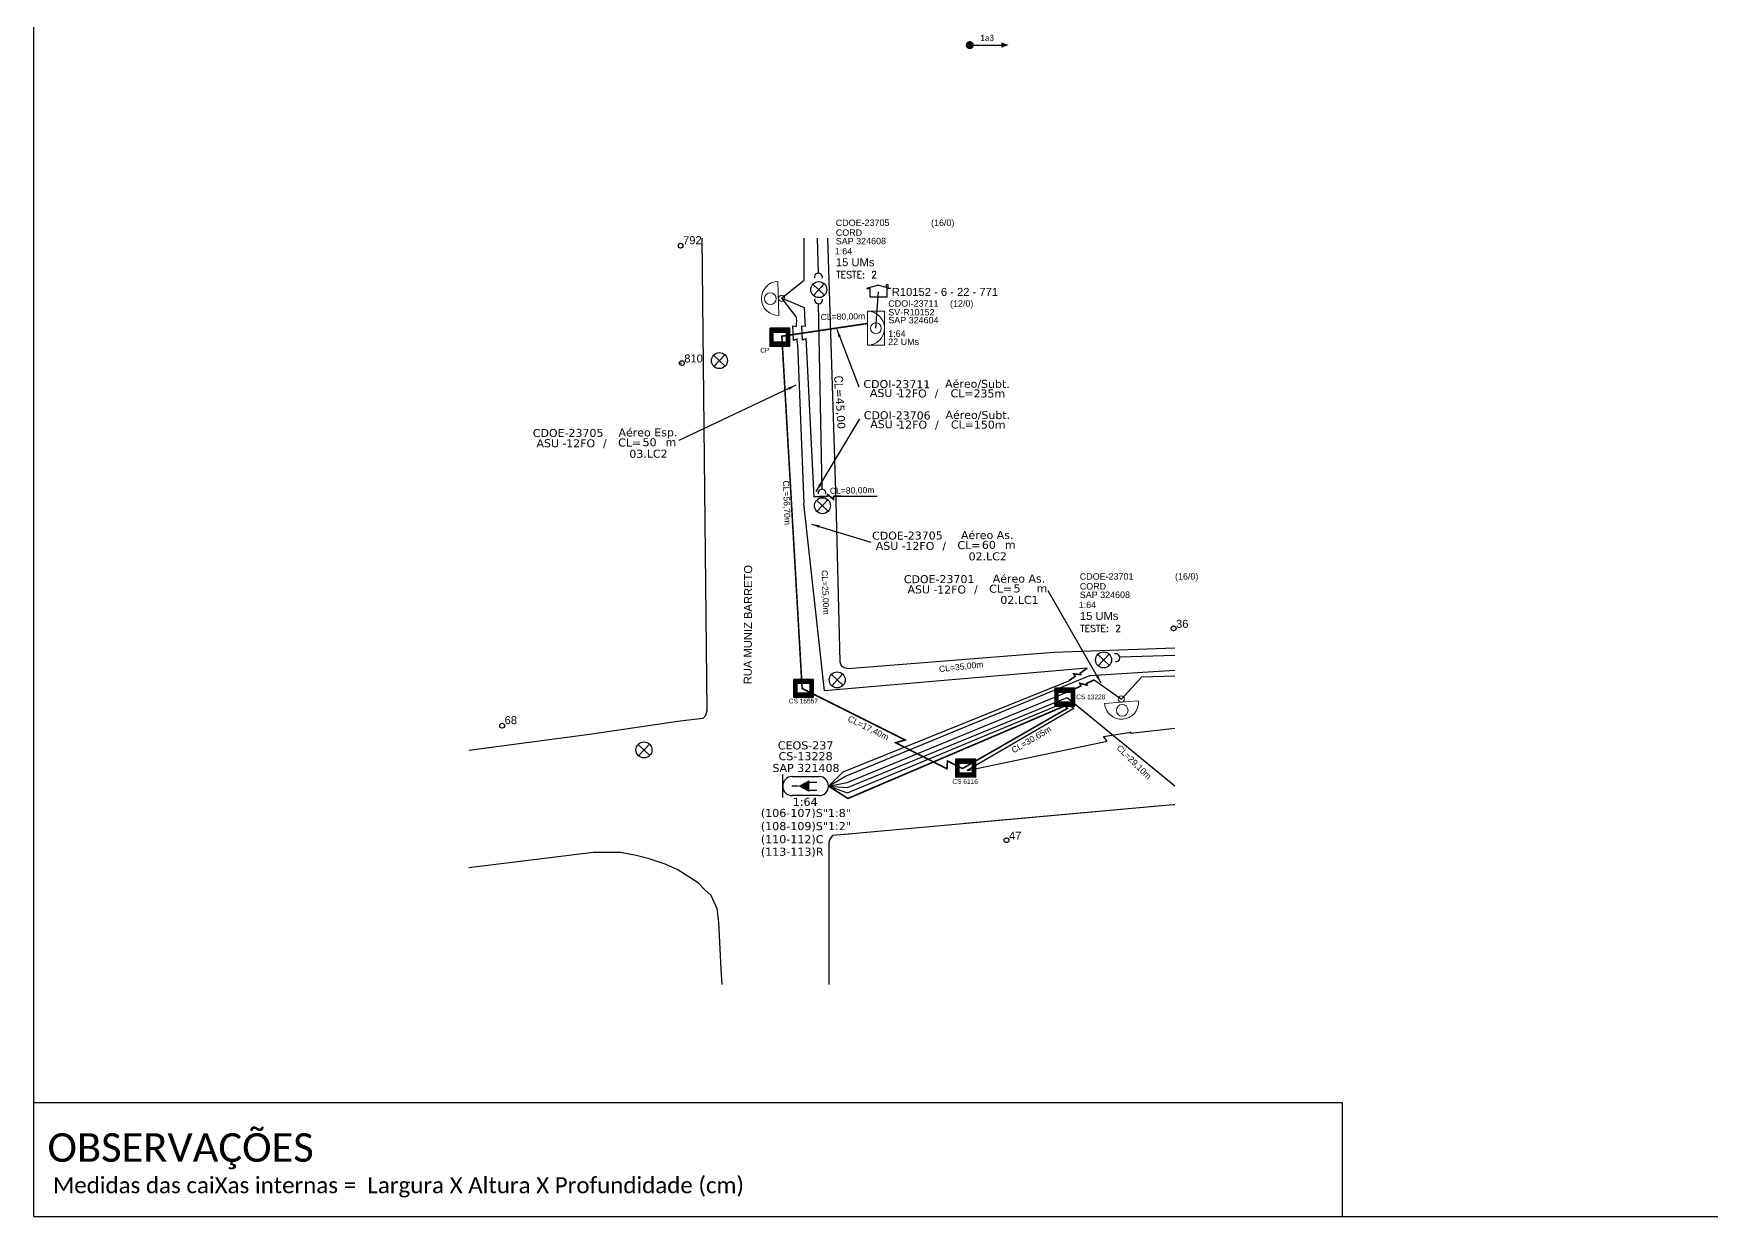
# Model space of a CAD drawing. Extents: x -89 to 749, y 705 to 1299.
# Drawn here: x -89.3 to 330, y 705 to 1000.5 of the extents above; entities that cross this region are included whole.
import ezdxf
from ezdxf.enums import TextEntityAlignment as Align

# ---------------------------------------------------------------- set-up
doc = ezdxf.new("R2010")
doc.units = 0
for name, color, linetype in [('0 @ 1', 7, 'Continuous'), ('10.1-Caixas Subterrâneas', 5, 'Continuous'), ('10.4-Postes', 1, 'Continuous'), ('20.4-CEOS', 1, 'Continuous'), ('CAP a instalar', 1, 'Continuous'), ('label_cabos', 7, 'Continuous'), ('Legenda', 1, 'Continuous'), ('Numeração Texto', 34, 'Continuous'), ('QUADRA', 7, 'Continuous'), ('SETA', 7, 'Continuous'), ('Subida Lateral', 5, 'Continuous'), ('surveys', 7, 'Continuous'), ('surveys legendas', 7, 'Continuous')]:
    doc.layers.add(name, color=color, linetype=linetype)
for name, color, linetype, lineweight in [("20.0-LEGENDA DOS CDO'S", 1, 'Continuous', 0), ('20.1-CDO_INTERIOR', 1, 'Continuous', 0), ('20.2-CDO_POSTE', 1, 'Continuous', 5), ('20.6-CORDOALHA_SUPORTE', 7, 'Continuous', 25), ('Numeração', 251, 'Continuous', 0), ('Segmento Logradouro Texto', 7, 'Continuous', 0)]:
    doc.layers.add(name, color=color, linetype=linetype, lineweight=lineweight)
doc.layers.add('EXTRA', color=50, linetype='Continuous', plot=False)
doc.styles.add('ARIAL', font='arial.ttf')
doc.styles.add('DIGICADE', font='arial.ttf')
doc.styles.add('FTTH', font='arial.ttf')
doc.styles.add('ROMANS', font='romans')
doc.styles.add('siredit', font='verdana.ttf')
doc.styles.get("Standard").update_dxf_attribs({"font": 'arial.ttf'})
doc.styles.add('WMF-Calibri0', font='calibri.ttf')
doc.linetypes.add('FENCELINE1', pattern='A,0.25,-0.1,[133,ltypeshp.shx,S=0.1,R=0,X=-0.1,Y=0],-0.1,1', length=1.45)
doc.dimstyles.new('CC', dxfattribs={"dimtxt": 1, "dimasz": 2, "dimexe": 0.18, "dimexo": 0.0625, "dimgap": 0.09, "dimtad": 0, "dimdec": 0, "dimrnd": 1, "dimzin": 0, "dimdsep": 46, "dimtxsty": 'siredit', "dimblk": 'NONE', "dimcen": 0, "dimse1": 1, "dimse2": 1, "dimsd1": 1, "dimsd2": 1, "dimclrt": 7, "dimadec": 0, "dimazin": 0, "dimtfac": 1, "dimtdec": 0, "dimtofl": 0, "dimtmove": 0, "dimatfit": 3, "dimfxl": 0, "dimtolj": 1, "dimtzin": 0, "dimarcsym": 0})

# ---------------------------------------------------------------- blocks, each defined once
blk = doc.blocks.new('*X65')
at = {"color": 0, "linetype": 'Continuous'}
for p, q in [((-1.25, 0.34099), (-0.49099, 1.1)), ((-1.25, 0.517767), (-0.667767, 1.1)), ((-1.25, 0.694544), (-0.844544, 1.1)), ((-1.25, 0.87132), (-1.02132, 1.1)), ((-1.25, 1.048097), (-1.198097, 1.1)), ((-1.25, 0.164214), (-0.8035, 0.610714)), ((-1.25, -0.012563), (-0.8035, 0.433937)), ((-1.25, -0.18934), (-0.8035, 0.25716)), ((-1.25, -0.366117), (-0.8035, 0.080383)), ((-0.789214, 0.625), (-0.314214, 1.1)), ((-0.612437, 0.625), (-0.137437, 1.1)), ((-0.43566, 0.625), (0.03934, 1.1)), ((-0.258883, 0.625), (0.216117, 1.1)), ((-0.082107, 0.625), (0.392893, 1.1)), ((0.09467, 0.625), (0.56967, 1.1)), ((0.271447, 0.625), (0.746447, 1.1)), ((0.448223, 0.625), (0.923223, 1.1)), ((0.625, 0.625), (1.1, 1.1)), ((0.801777, 0.625), (1.25, 1.073223)), ((0.8035, 0.449947), (1.25, 0.896447)), ((0.8035, 0.27317), (1.25, 0.71967)), ((0.8035, 0.096393), (1.25, 0.542893)), ((0.8035, -0.080383), (1.25, 0.366117)), ((0.8035, -0.25716), (1.25, 0.18934)), ((0.8035, -0.433937), (1.25, 0.012563)), ((-1.25, -0.542893), (-0.8035, -0.096393)), ((-1.25, -0.71967), (-0.8035, -0.27317)), ((-1.25, -0.896447), (-0.8035, -0.449947)), ((-1.25, -1.073223), (-0.801777, -0.625)), ((-1.1, -1.1), (-0.625, -0.625)), ((-0.923223, -1.1), (-0.448223, -0.625)), ((-0.746447, -1.1), (-0.271447, -0.625)), ((-0.56967, -1.1), (-0.09467, -0.625)), ((-0.392893, -1.1), (0.082107, -0.625)), ((-0.216117, -1.1), (0.258883, -0.625)), ((-0.03934, -1.1), (0.43566, -0.625)), ((0.137437, -1.1), (0.612437, -0.625)), ((0.314214, -1.1), (0.789214, -0.625)), ((0.49099, -1.1), (1.25, -0.34099)), ((0.667767, -1.1), (1.25, -0.517767)), ((0.8035, -0.610714), (1.25, -0.164214)), ((0.844544, -1.1), (1.25, -0.694544)), ((1.02132, -1.1), (1.25, -0.87132)), ((1.198097, -1.1), (1.25, -1.048097))]:
    blk.add_line(p, q, dxfattribs=at)
blk = doc.blocks.new('MANHOLE_MQ')
at = {"color": 0, "linetype": 'Continuous'}
for p, q in [((0.0000062, 0.0000057), (-0.0000063, 0.0000057)), ((-0.0000063, 0.0000057), (-0.0000063, -0.0000053)), ((-0.000004, 0.0000033), (0.000004, 0.0000033)), ((-0.000004, -0.0000029), (-0.000004, 0.0000033)), ((0.000004, 0.0000033), (0.000004, -0.0000029)), ((0.0000062, -0.0000053), (0.0000062, 0.0000057)), ((-0.0000063, -0.0000053), (0.0000062, -0.0000053)), ((0.000004, -0.0000029), (-0.000004, -0.0000029)), ((0.000004, -0.0000029), (0.000004, -0.0000029))]:
    blk.add_line(p, q, dxfattribs=at)
at = {"color": 0, "linetype": 'Continuous', "xscale": 5e-06, "yscale": 5e-06, "zscale": 1e-05}
blk.add_blockref('*X65', (0, 0.0000002), dxfattribs=at)
blk = doc.blocks.new('*U83')
at = {"color": 0}
blk.add_line((2.14, -0.58), (-2.1, -0.68), dxfattribs=at)
for centre, radius in [((0, 0.38), 0.733), ((0.03, -1.03), 0.393)]:
    blk.add_circle(centre, radius, dxfattribs=at)
blk.add_arc((0.02, -0.63), 2.12, 1.3782, 181.3782, dxfattribs=at)
blk = doc.blocks.new('Inst CDOE-16 CAIXA DIST OPT CDOE 48F_16D C_SPL_2_1_8')
at = {"layer": "20.0-LEGENDA DOS CDO'S", "color": 0}
for tag, p, style, flags in [('ID_ATIVIDADE', (0.12, 6.47), 'ARIAL', 3), ('FATOR', (7.92, 6.47), 'ARIAL', 1), ('QTDE', (0.1, -1.17), 'DIGICADE', 3)]:
    blk.add_attdef(tag, p, '', height=0.8, rotation=0.118, dxfattribs=dict(at, style=style, flags=flags))
at = {"layer": "20.0-LEGENDA DOS CDO'S", "color": 0, "style": 'ARIAL'}
for tag, p, height in [('CORDOALHA', (0.12, 4.02), 0.8), ('FID', (0.12, 5.25), 0.8), ('1:XX', (-0.01, 1.7), 0.8), ('SAP', (0.12, 2.96), 0.8), ('UMS', (0.14, 0.22), 1)]:
    blk.add_attdef(tag, p, '', height=height, rotation=0.118, dxfattribs=at)
blk.add_attdef('FIBRAS_UTILIZADAS', text='', height=0.8, rotation=0.118, dxfattribs=at).set_placement((13.48, 5.26), align=Align.CENTER)
blk = doc.blocks.new('Teste  FTTH')
at = {"color": 0, "lineweight": 0, "style": 'ROMANS'}
for tag, p in [('TESTE', (-2.3, -0.29)), ('QTDE', (0.21, -0.29))]:
    blk.add_attdef(tag, p, '', height=0.48, dxfattribs=at)
for tag, p, flags in [('FID', (-2.23, -1.25), 1), ('FATOR', (-2.23, -2.03), 3), ('ID_ATIVIDADE', (-2.23, -2.72), 3)]:
    blk.add_attdef(tag, p, '', height=0.48, dxfattribs=dict(at, flags=flags))
blk = doc.blocks.new('*U85')
at = {"layer": '20.4-CEOS', "color": 7, "style": 'siredit'}
for tag, p in [('FIBRAS_SPLITTER', (0, 0)), ('FIBRAS_TOP_C', (0, -4.13)), ('RESERVA_FINAIS', (0, -5.46))]:
    blk.add_attdef(tag, p, '', height=1.01, dxfattribs=at)
for tag, p, flags in [('ID_ATIVIDADE', (0, -6.77), 3), ('QTDE', (0, -9.4), 1), ('FATOR', (0, -8.09), 1), ('FID', (0, -10.71), 1)]:
    blk.add_attdef(tag, p, '', height=1.01, dxfattribs=dict(at, flags=flags))
blk = doc.blocks.new('*U87')
at = {"layer": '20.4-CEOS', "color": 7, "style": 'siredit'}
blk.add_attdef('FIBRAS_SPLITTER', (0, 0), '', height=1.01, dxfattribs=at)
for tag, p, flags in [('ID_ATIVIDADE', (0, -1.48), 3), ('FATOR', (0, -2.79), 1), ('QTDE', (0, -4.11), 1), ('FID', (0, -5.42), 1)]:
    blk.add_attdef(tag, p, '', height=1.01, dxfattribs=dict(at, flags=flags))
blk = doc.blocks.new('Inst CB AS CFOA-SM-ASU-120-S-12')
at = {"layer": 'label_cabos', "color": 0, "style": 'siredit'}
for tag, flags, p in [('ID_ATIVIDADE', 3, (1.31, 2.67)), ('FATOR', 1, (11.56, 2.55))]:
    blk.add_attdef(tag, text='', height=1, rotation=359.69, dxfattribs=dict(at, flags=flags)).set_placement(p, align=Align.MIDDLE_CENTER)
for tag, p in [('TIPO_CABO', (1.26, 0)), ('DESTINO_CABO', (3.13, 1.26)), ('CABO', (4.69, -0.05)), ('/', (7.71, -0.05)), ('LANCE', (10.81, 0)), ('TIPO_CABO', (13.11, 1.24)), ('UND', (15.96, 0)), ('FID', (13.15, -1.41))]:
    blk.add_attdef(tag, text='', height=1, rotation=359.69, dxfattribs=at).set_placement(p, align=Align.MIDDLE_CENTER)
blk.add_attdef('QTDE', (12.43, -0.47), '', height=1, rotation=359.69, dxfattribs=at)
blk = doc.blocks.new('_None')
blk = doc.blocks.new('LEGENDA DOS CABOS')
at = {"layer": 'EXTRA', "color": 0, "style": 'siredit'}
for tag, p in [('ID', (4.6, 0.97)), ('XX', (9.03, 0.97))]:
    blk.add_attdef(tag, text='', height=0.48, rotation=359.69, dxfattribs=at).set_placement(p, align=Align.MIDDLE_CENTER)
at = {"layer": 'Legenda', "color": 0, "style": 'siredit'}
for tag, p in [('TIPO_CABO', (1.31, 0)), ('CABO', (4.69, -0.05)), ('/', (6.81, -0.05)), ('METROS', (10.03, -0.05))]:
    blk.add_attdef(tag, text='', height=0.8, rotation=359.69, dxfattribs=at).set_placement(p, align=Align.MIDDLE_CENTER)
blk = doc.blocks.new('Inst CORD BENZINAL 4.55MM 3F (sem recursos)')
at = {"layer": '20.6-CORDOALHA_SUPORTE', "color": 0, "lineweight": 0, "style": 'ROMANS'}
blk.add_attdef('LANCE', text='', height=1, dxfattribs=at).set_placement((-0.54, -2.21), align=Align.RIGHT)
at = {"layer": '20.6-CORDOALHA_SUPORTE', "color": 0, "style": 'siredit'}
blk.add_attdef('QTDE', (-0.54, -2.21), '', height=1, rotation=359.69, dxfattribs=at)
at = {"layer": '20.6-CORDOALHA_SUPORTE', "color": 0, "lineweight": 0, "style": 'ROMANS'}
for tag, p, flags in [('FATOR', (-5.2, -4.44), 3), ('ID_ATIVIDADE', (-5.2, -6.67), 3), ('FID', (-5.2, -8.9), 1)]:
    blk.add_attdef(tag, p, '', height=1, dxfattribs=dict(at, flags=flags))
blk = doc.blocks.new('Inst CB ESP CFOA-SM-ASU-120-S-12')
at = {"layer": 'label_cabos', "color": 0, "style": 'siredit'}
for tag, flags, p in [('ID_ATIVIDADE', 3, (1.31, 2.67)), ('FATOR', 1, (11.56, 2.55))]:
    blk.add_attdef(tag, text='', height=1, rotation=359.69, dxfattribs=dict(at, flags=flags)).set_placement(p, align=Align.MIDDLE_CENTER)
for tag, p in [('TIPO_CABO', (1.26, 0)), ('DESTINO_CABO', (3.13, 1.26)), ('CABO', (4.69, -0.05)), ('/', (7.71, -0.05)), ('LANCE', (10.81, 0)), ('TIPO_CABO', (13.11, 1.24)), ('UND', (15.96, 0)), ('FID', (13.15, -1.41))]:
    blk.add_attdef(tag, text='', height=1, rotation=359.69, dxfattribs=at).set_placement(p, align=Align.MIDDLE_CENTER)
blk.add_attdef('QTDE', (12.43, -0.47), '', height=1, rotation=359.69, dxfattribs=at)
blk = doc.blocks.new('SURVEY_SURVEY')
for p, q in [((0, 0.0000152), (-0.0000151, 0.0000108)), ((-0.0000151, 0.0000108), (-0.0000104, 0.0000108)), ((-0.0000103, 0), (-0.0000103, 0.0000108)), ((0.0000103, 0), (-0.0000103, 0)), ((0, 0.0000152), (0.0000151, 0.0000108)), ((0.0000101, 0.0000159), (0.0000117, 0.0000159)), ((0.0000101, 0.0000123), (0.0000101, 0.0000159)), ((0.0000151, 0.0000108), (0.0000103, 0.0000108)), ((0.0000103, 0.0000108), (0.0000103, 0)), ((0.0000117, 0.0000159), (0.0000117, 0.0000119))]:
    blk.add_line(p, q)

msp = doc.modelspace()

# ---------------------------------------------------------------- linework, layer by layer
msp.add_lwpolyline([(-89.32, 705.02), (749.25, 705.02), (749.25, 1299.02), (-89.32, 1299.02), (-89.32, 705.02)])
at = {"const_width": 1}
msp.add_lwpolyline([(144.13, 997.65, 1), (145.13, 997.65, 1)], format="xyb", close=True, dxfattribs=at)
at = {"color": 4, "ltscale": 0.5}
msp.add_lwpolyline([(121.17, 926.92), (121.81, 935.99)], dxfattribs=at)
at = {"color": 5, "lineweight": 0}
msp.add_lwpolyline([(72.68, 918.21), (72.08, 918.21)], dxfattribs=at)
at = {"color": 7}
msp.add_lwpolyline([(-89.24, 733.5), (237.71, 733.5), (237.71, 705.02)], dxfattribs=at)
at = {"layer": '10.4-Postes', "color": 1}
for p, q in [((105.45, 937.93), (108.37, 935.19)), ((108.28, 938.02), (105.54, 935.1)), ((80.6, 920.19), (83.52, 917.45)), ((83.42, 920.28), (80.69, 917.36)), ((106.36, 883.96), (109.28, 881.23)), ((109.18, 884.06), (106.45, 881.13)), ((176.61, 845.42), (179.53, 842.69)), ((179.43, 845.52), (176.7, 842.59)), ((110.04, 840.42), (112.96, 837.69)), ((112.86, 840.52), (110.13, 837.6)), ((61.76, 822.94), (64.68, 820.2)), ((64.59, 823.03), (61.85, 820.11))]:
    msp.add_line(p, q, dxfattribs=at)
for centre in [(106.91, 936.56), (82.06, 918.82), (107.82, 882.59), (178.07, 844.06), (111.5, 839.06), (63.22, 821.57)]:
    msp.add_circle(centre, 2, dxfattribs=at)
at = {"layer": '20.1-CDO_INTERIOR', "color": 1, "lineweight": 18}
msp.add_lwpolyline([(123.3, 922.67), (123.3, 931.17), (119.05, 931.17), (119.05, 922.67)], close=True, dxfattribs=at)
msp.add_circle((121.17, 926.92), 1.36, dxfattribs=at)
msp.add_arc((119.05, 926.92), 4.25, 269.9724, 89.9724, dxfattribs=at)
at = {"layer": '20.4-CEOS', "color": 5}
for p, q in [((100.26, 814.91), (106.95, 814.91)), ((106.95, 810.15), (100.26, 810.15))]:
    msp.add_line(p, q, dxfattribs=at)
for points in [[(97.88, 809.66), (97.88, 815.4)], [(104.4, 813.48), (106.43, 813.48)], [(101.76, 812.53), (100.15, 812.53)], [(104.4, 811.49), (106.43, 811.49)]]:
    msp.add_lwpolyline(points, dxfattribs=at)
msp.add_lwpolyline([(101.76, 812.53, 0, 2.94, 0), (104.52, 812.53, 2.94, 2.94, 0)], format="xyseb", dxfattribs=at)
for centre, start, end in [((100.26, 812.53), 90, 270), ((106.95, 812.53), 270, 90)]:
    msp.add_arc(centre, 2.38, start, end, dxfattribs=at)
at = {"layer": '20.6-CORDOALHA_SUPORTE'}
for points in [[(106.8, 940.67), (106.58, 949.42)], [(107.71, 886.7), (106.83, 933.02)], [(195.87, 845.16), (182.12, 844.74)]]:
    msp.add_lwpolyline(points, dxfattribs=at)
for points in [[(107.77, 939.46, 1.231752), (105.82, 939.48)], [(105.89, 934.24, 1.231752), (107.83, 934.19)], [(108.67, 885.5, 1.231752), (106.73, 885.51)], [(181.06, 843.62, 1.231752), (180.8, 845.55)]]:
    msp.add_lwpolyline(points, format="xyb", dxfattribs=at)
at = {"layer": 'CAP a instalar', "color": 7, "linetype": 'FENCELINE1', "ltscale": 5}
for points in [[(97.6, 934.4), (103.23, 938.94), (103.23, 949.42)], [(97.6, 934.4), (101.28, 929.71), (101.32, 928.41)], [(101.57, 922.91), (101.51, 924.3), (100.61, 923.89), (100.45, 927.51), (101.37, 927.36), (101.32, 928.41)], [(101.57, 922.91), (103.19, 883.14)], [(173.99, 841.98), (108.36, 836.34), (108.36, 836.34), (103.19, 883.14)], [(175.73, 839.07), (182.51, 834.27), (187.65, 839.83), (195.87, 840.11)]]:
    msp.add_lwpolyline(points, dxfattribs=at)
at = {"layer": 'CAP a instalar', "color": 8, "linetype": 'FENCELINE1', "ltscale": 5}
for points in [[(103.37, 932.04), (97.6, 934.4)], [(103.53, 928.45), (103.37, 932.04), (103.37, 932.04)], [(105.77, 884.69), (103.85, 922.95)]]:
    msp.add_lwpolyline(points, dxfattribs=at)
at = {"layer": 'CAP a instalar', "color": 1, "ltscale": 5, "const_width": 0.4}
msp.add_lwpolyline([(109.33, 812.53), (114.18, 809.44), (168.36, 832.56), (169.01, 831.96), (142.8, 816.91), (139.05, 818.8), (138.94, 816.86), (126.13, 823.35), (128.47, 824.07), (102.74, 836.92), (97.67, 924.93), (119.03, 928.1)], dxfattribs=at)
at = {"layer": 'CAP a instalar', "color": 8, "ltscale": 5}
for points in [[(103.85, 922.95), (103.77, 924.34), (102.87, 923.93), (102.67, 927.54), (103.59, 927.4), (103.53, 928.45)], [(105.76, 884.88), (106.95, 884.88)], [(112.51, 884.96), (121.47, 884.96)], [(113.57, 815.02), (174.61, 840.17), (195.87, 841.53)], [(114.09, 812.18), (169.01, 834.66), (195.87, 812.64)], [(114.1, 810.82), (168.72, 833.56), (170.64, 831.96), (143.94, 816.47), (178.95, 823.73), (178.06, 824.92), (184.87, 826.03), (184.8, 825.79), (195.87, 826.97)], [(109.33, 812.53), (113.57, 815.02)], [(109.33, 812.53), (114.09, 812.18)], [(109.33, 812.53), (114.1, 810.82)]]:
    msp.add_lwpolyline(points, dxfattribs=at)
at = {"layer": 'CAP a instalar', "color": 7, "ltscale": 5}
for points in [[(113.01, 816.12), (169.38, 838.86)], [(113.99, 813.47), (170.68, 836.73)], [(109.33, 812.53), (113.01, 816.12)], [(109.33, 812.53), (113.99, 813.47)]]:
    msp.add_lwpolyline(points, dxfattribs=at)
at = {"layer": 'Numeração'}
for centre in [(72.37, 947.54), (72.68, 918.21), (195.57, 851.93), (27.78, 827.62), (153.82, 799.01)]:
    msp.add_circle(centre, 0.6, dxfattribs=at)
at = {"layer": 'Numeração Texto'}
for centre in [(72.37, 947.54), (72.68, 918.21), (195.57, 851.93), (27.78, 827.62), (153.82, 799.01)]:
    msp.add_circle(centre, 0.6, dxfattribs=at)
at = {"layer": 'QUADRA'}
for points in [[(19.48, 821.49), (49.6, 825.47), (72.26, 828.81), (78.01, 829.52), (78.7, 830.24), (78.97, 831.43), (77.72, 949.42)], [(19.48, 821.49), (49.6, 825.47), (72.26, 828.81), (78.01, 829.52), (78.7, 830.24), (78.97, 831.43), (77.72, 949.42)], [(109.08, 949.42), (111.17, 883.64), (112.17, 843.59), (112.51, 842.64), (113.28, 842.16), (114.28, 841.92), (165.66, 845.97), (195.87, 847.05)], [(109.08, 949.42), (111.17, 883.64), (112.17, 843.59), (112.51, 842.64), (113.28, 842.16), (114.28, 841.92), (165.66, 845.97), (195.87, 847.05)], [(195.87, 807.89), (195.38, 807.83), (116.14, 800.71)], [(195.87, 807.89), (195.38, 807.83), (143.48, 803.17)], [(116.14, 800.71), (110.36, 800.2), (109.68, 799.24), (109.4, 798.53), (109.4, 762.99)], [(114.4, 800.56), (110.36, 800.2), (109.68, 799.24), (109.4, 798.53), (109.4, 762.99)], [(82.77, 762.99), (82.54, 766.82), (81.92, 778.5), (81.5, 781.84), (80.04, 785.18), (78.45, 786.61), (76.84, 788.28), (74.68, 789.71), (71.65, 791.61), (68.54, 793.04), (64.29, 794.48), (61.25, 795.19), (57.36, 795.91), (53.52, 795.91), (50.54, 795.91), (19.48, 792.1)], [(82.77, 762.99), (82.54, 766.82), (81.92, 778.5), (81.5, 781.84), (80.04, 785.18), (78.45, 786.61), (76.84, 788.28), (74.68, 789.71), (71.65, 791.61), (68.54, 793.04), (64.29, 794.48), (61.25, 795.19), (57.36, 795.91), (53.52, 795.91), (50.54, 795.91), (19.48, 792.1)]]:
    msp.add_lwpolyline(points, dxfattribs=at)
at = {"layer": 'SETA'}
msp.add_lwpolyline([(144.63, 997.65), (153.23, 997.65)], dxfattribs=at)
msp.add_solid([(152.54, 998.33), (154.37, 997.67), (152.54, 997)], dxfattribs=at)
at = {"layer": 'Subida Lateral', "color": 5, "const_width": 0.4}
for points in [[(112.51, 884.96), (110.61, 884.93), (110.56, 884.19), (109.16, 885.34), (109.07, 884.92), (106.95, 884.88)], [(169.38, 838.86), (170.96, 839.94), (170.59, 840.57), (172.39, 840.39), (172.24, 840.79), (173.99, 841.98)], [(170.68, 836.73), (172.41, 837.54), (172.15, 838.22), (173.9, 837.75), (173.81, 838.17), (175.73, 839.07)]]:
    msp.add_lwpolyline(points, dxfattribs=at)

# ---------------------------------------------------------------- block references
at = {"layer": '10.1-Caixas Subterrâneas', "color": 30, "xscale": 402518.9447176881, "yscale": 402518.9447176881, "zscale": 402518.9447176881}
for p, rotation in [((97.14, 924.77), 180.0000000000616), ((103.08, 837.05), 180.0000000000617), ((168.35, 834.83), 180.0000000000617), ((143.58, 817.13), 180.0000000000617)]:
    msp.add_blockref('MANHOLE_MQ', p, dxfattribs=dict(at, rotation=rotation))
at = {"layer": "20.0-LEGENDA DOS CDO'S", "color": 7, "lineweight": 0, "xscale": 2, "yscale": 2, "zscale": 2}
for p, values in [((110.91, 941.96), {'FID': 'CDOE-23705', 'CORDOALHA': 'CORD', 'SAP': 'SAP 324608', '1:XX': '1:64', 'UMS': '15 UMs', 'FIBRAS_UTILIZADAS': '(16/0)'}), ((171.88, 853.6), {'FID': 'CDOE-23701', 'CORDOALHA': 'CORD', 'SAP': 'SAP 324608', '1:XX': '1:64', 'UMS': '15 UMs', 'FIBRAS_UTILIZADAS': '(16/0)'})]:
    msp.add_blockref('Inst CDOE-16 CAIXA DIST OPT CDOE 48F_16D C_SPL_2_1_8', p, dxfattribs=at).add_auto_attribs(values)
at = {"layer": "20.0-LEGENDA DOS CDO'S", "color": 7, "lineweight": 0, "yscale": 3.500999999999989, "zscale": 3.500999999999989, "rotation": 0.0040785621053982}
for p, xscale in [((119.27, 940.47), 3.500999999999987), ((180.24, 852.11), 3.500999999999986)]:
    msp.add_blockref('Teste  FTTH', p, dxfattribs=dict(at, xscale=xscale)).add_auto_attribs({'TESTE': 'TESTE:', 'QTDE': '2'})
at = {"layer": '20.2-CDO_POSTE', "color": 7, "xscale": -1.999999999999999, "yscale": 2, "zscale": 2}
for p, rotation in [((95.55, 934.34), 93.19505254788677), ((182.65, 832.22), 185.6145617634841)]:
    msp.add_blockref('*U83', p, dxfattribs=dict(at, rotation=rotation))
at = {"layer": '20.4-CEOS', "color": 0, "lineweight": 0}
ref = msp.add_blockref('*U85', (92.42, 804.81), dxfattribs=dict(at, xscale=2, yscale=2, zscale=2))
ref.add_attrib('FIBRAS_SPLITTER', '(106-107)S"1:8"', (92.42, 804.81), dxfattribs={"color": 7, "height": 2.0194, "style": 'siredit'})
ref.add_attrib('FIBRAS_TOP_C', '(110-112)C', (92.42, 798.26), dxfattribs={"color": 7, "height": 2.019, "style": 'siredit'})
ref.add_attrib('RESERVA_FINAIS', '(113-113)R', (92.42, 795.13), dxfattribs={"color": 7, "height": 2.019, "style": 'siredit'})
at = {"layer": '20.4-CEOS', "color": 0, "lineweight": 0, "xscale": 2, "yscale": 2, "zscale": 2}
msp.add_blockref('*U87', (92.42, 801.53), dxfattribs=at).add_auto_attribs({'FIBRAS_SPLITTER': '(108-109)S"1:2"'})
at = {"layer": '20.6-CORDOALHA_SUPORTE', "color": 0, "lineweight": 0, "xscale": 1.999999999999999, "yscale": 2, "zscale": 2, "rotation": 273.5953638580804}
msp.add_blockref('Inst CORD BENZINAL 4.55MM 3F (sem recursos)', (115.63, 908.72), dxfattribs=at).add_auto_attribs({'QTDE': '45,00', 'LANCE': 'CL='})
at = {"layer": 'label_cabos', "color": 0, "lineweight": 0}
ref = msp.add_blockref('LEGENDA DOS CABOS', (117.93, 909.69), dxfattribs=dict(at, xscale=2, yscale=2, zscale=2))
ref.add_attrib('ID', 'CDOI-23711', dxfattribs={"color": 0, "height": 2, "rotation": 359.69, "style": 'siredit'}).set_placement((126.41, 912.95), align=Align.MIDDLE_CENTER)
ref.add_attrib('CABO', '12FO', dxfattribs={"color": 0, "height": 2, "rotation": 359.69, "style": 'siredit'}).set_placement((130.26, 910.64), align=Align.MIDDLE_CENTER)
ref.add_attrib('METROS', 'CL=235m', dxfattribs={"color": 0, "height": 2, "rotation": 359.69, "style": 'siredit'}).set_placement((146.65, 910.64), align=Align.MIDDLE_CENTER)
ref.add_attrib('XX', 'Aéreo/Subt.', dxfattribs={"color": 0, "height": 2, "rotation": 359.69, "style": 'siredit'}).set_placement((146.55, 913.04), align=Align.MIDDLE_CENTER)
ref.add_attrib('/', '/', dxfattribs={"color": 0, "height": 2, "rotation": 359.69, "style": 'siredit'}).set_placement((136.31, 910.64), align=Align.MIDDLE_CENTER)
ref.add_attrib('TIPO_CABO', 'ASU -', dxfattribs={"color": 0, "height": 2, "rotation": 359.69, "style": 'siredit'}).set_placement((123.41, 910.74), align=Align.MIDDLE_CENTER)
ref = msp.add_blockref('LEGENDA DOS CABOS', (118.02, 901.9), dxfattribs=dict(at, xscale=2, yscale=2, zscale=2))
ref.add_attrib('ID', 'CDOI-23706', dxfattribs={"color": 0, "height": 2, "rotation": 359.69, "style": 'siredit'}).set_placement((126.5, 905.16), align=Align.MIDDLE_CENTER)
ref.add_attrib('CABO', '12FO', dxfattribs={"color": 0, "height": 2, "rotation": 359.69, "style": 'siredit'}).set_placement((130.35, 902.85), align=Align.MIDDLE_CENTER)
ref.add_attrib('METROS', 'CL=150m', dxfattribs={"color": 0, "height": 2, "rotation": 359.69, "style": 'siredit'}).set_placement((146.74, 902.85), align=Align.MIDDLE_CENTER)
ref.add_attrib('XX', 'Aéreo/Subt.', dxfattribs={"color": 0, "height": 2, "rotation": 359.69, "style": 'siredit'}).set_placement((146.64, 905.25), align=Align.MIDDLE_CENTER)
ref.add_attrib('/', '/', dxfattribs={"color": 0, "height": 2, "rotation": 359.69, "style": 'siredit'}).set_placement((136.41, 902.85), align=Align.MIDDLE_CENTER)
ref.add_attrib('TIPO_CABO', 'ASU -', dxfattribs={"color": 0, "height": 2, "rotation": 359.69, "style": 'siredit'}).set_placement((123.5, 902.95), align=Align.MIDDLE_CENTER)
at = {"layer": 'label_cabos'}
ref = msp.add_blockref('Inst CB ESP CFOA-SM-ASU-120-S-12', (38.01, 898.18), dxfattribs=dict(at, xscale=1.999999999999999, yscale=2, zscale=2, rotation=0.4634636605450996))
ref.add_attrib('DESTINO_CABO', 'CDOE-23705', dxfattribs={"color": 0, "height": 2, "rotation": 0.1535, "style": 'siredit'}).set_placement((44.26, 900.76), align=Align.MIDDLE_CENTER)
ref.add_attrib('TIPO_CABO', 'Aéreo Esp.', dxfattribs={"color": 0, "height": 2, "rotation": 0.1535, "style": 'siredit'}).set_placement((64.21, 900.89), align=Align.MIDDLE_CENTER)
ref.add_attrib('CABO', '12FO', dxfattribs={"color": 0, "height": 2, "rotation": 0.1535, "style": 'siredit'}).set_placement((47.39, 898.16), align=Align.MIDDLE_CENTER)
ref.add_attrib('/', '/', dxfattribs={"color": 0, "height": 2, "rotation": 0.1535, "style": 'siredit'}).set_placement((53.44, 898.21), align=Align.MIDDLE_CENTER)
ref.add_attrib('TIPO_CABO', 'ASU - ', dxfattribs={"color": 0, "height": 2, "rotation": 0.1535, "style": 'siredit'}).set_placement((40.54, 898.2), align=Align.MIDDLE_CENTER)
ref.add_attrib('FID', '03.LC2', dxfattribs={"color": 0, "height": 2, "rotation": 0.1535, "style": 'siredit'}).set_placement((64.33, 895.57), align=Align.MIDDLE_CENTER)
ref.add_attrib('LANCE', 'CL=', dxfattribs={"color": 0, "height": 2, "rotation": 0.1535, "style": 'siredit'}).set_placement((59.63, 898.36), align=Align.MIDDLE_CENTER)
ref.add_attrib('QTDE', '50', (62.88, 897.44), dxfattribs={"color": 0, "height": 2, "rotation": 0.1535, "style": 'siredit'})
ref.add_attrib('UND', 'm', dxfattribs={"color": 0, "height": 2, "rotation": 0.1535, "style": 'siredit'}).set_placement((69.94, 898.45), align=Align.MIDDLE_CENTER)
ref = msp.add_blockref('Inst CB AS CFOA-SM-ASU-120-S-12', (122.8, 872.55), dxfattribs=dict(at, xscale=1.999999999999999, yscale=2, zscale=2, rotation=0.4634636605451003))
ref.add_attrib('DESTINO_CABO', 'CDOE-23705', dxfattribs={"color": 0, "height": 2, "rotation": 0.1535, "style": 'siredit'}).set_placement((129.04, 875.12), align=Align.MIDDLE_CENTER)
ref.add_attrib('TIPO_CABO', 'Aéreo As.', dxfattribs={"color": 0, "height": 2, "rotation": 0.1535, "style": 'siredit'}).set_placement((148.99, 875.25), align=Align.MIDDLE_CENTER)
ref.add_attrib('CABO', '12FO', dxfattribs={"color": 0, "height": 2, "rotation": 0.1535, "style": 'siredit'}).set_placement((132.17, 872.52), align=Align.MIDDLE_CENTER)
ref.add_attrib('/', '/', dxfattribs={"color": 0, "height": 2, "rotation": 0.1535, "style": 'siredit'}).set_placement((138.23, 872.57), align=Align.MIDDLE_CENTER)
ref.add_attrib('TIPO_CABO', 'ASU - ', dxfattribs={"color": 0, "height": 2, "rotation": 0.1535, "style": 'siredit'}).set_placement((125.32, 872.56), align=Align.MIDDLE_CENTER)
ref.add_attrib('FID', '02.LC2', dxfattribs={"color": 0, "height": 2, "rotation": 0.1535, "style": 'siredit'}).set_placement((149.12, 869.93), align=Align.MIDDLE_CENTER)
ref.add_attrib('LANCE', 'CL=', dxfattribs={"color": 0, "height": 2, "rotation": 0.1535, "style": 'siredit'}).set_placement((144.42, 872.73), align=Align.MIDDLE_CENTER)
ref.add_attrib('QTDE', '60', (147.66, 871.8), dxfattribs={"color": 0, "height": 2, "rotation": 0.1535, "style": 'siredit'})
ref.add_attrib('UND', 'm', dxfattribs={"color": 0, "height": 2, "rotation": 0.1535, "style": 'siredit'}).set_placement((154.73, 872.81), align=Align.MIDDLE_CENTER)
ref = msp.add_blockref('Inst CB AS CFOA-SM-ASU-120-S-12', (130.73, 861.67), dxfattribs=dict(at, xscale=1.999999999999999, yscale=2, zscale=2, rotation=0.4634636605450999))
ref.add_attrib('DESTINO_CABO', 'CDOE-23701', dxfattribs={"color": 0, "height": 2, "rotation": 0.1535, "style": 'siredit'}).set_placement((136.97, 864.24), align=Align.MIDDLE_CENTER)
ref.add_attrib('TIPO_CABO', 'Aéreo As.', dxfattribs={"color": 0, "height": 2, "rotation": 0.1535, "style": 'siredit'}).set_placement((156.92, 864.37), align=Align.MIDDLE_CENTER)
ref.add_attrib('CABO', '12FO', dxfattribs={"color": 0, "height": 2, "rotation": 0.1535, "style": 'siredit'}).set_placement((140.1, 861.64), align=Align.MIDDLE_CENTER)
ref.add_attrib('/', '/', dxfattribs={"color": 0, "height": 2, "rotation": 0.1535, "style": 'siredit'}).set_placement((146.16, 861.69), align=Align.MIDDLE_CENTER)
ref.add_attrib('TIPO_CABO', 'ASU - ', dxfattribs={"color": 0, "height": 2, "rotation": 0.1535, "style": 'siredit'}).set_placement((133.25, 861.68), align=Align.MIDDLE_CENTER)
ref.add_attrib('FID', '02.LC1', dxfattribs={"color": 0, "height": 2, "rotation": 0.1535, "style": 'siredit'}).set_placement((157.04, 859.05), align=Align.MIDDLE_CENTER)
ref.add_attrib('LANCE', 'CL=', dxfattribs={"color": 0, "height": 2, "rotation": 0.1535, "style": 'siredit'}).set_placement((152.34, 861.85), align=Align.MIDDLE_CENTER)
ref.add_attrib('QTDE', '5', (155.59, 860.92), dxfattribs={"color": 0, "height": 2, "rotation": 0.1535, "style": 'siredit'})
ref.add_attrib('UND', 'm', dxfattribs={"color": 0, "height": 2, "rotation": 0.1535, "style": 'siredit'}).set_placement((162.65, 861.93), align=Align.MIDDLE_CENTER)
at = {"layer": 'surveys', "color": 255, "xscale": 200000, "yscale": 200000, "zscale": 200000}
msp.add_blockref('SURVEY_SURVEY', (121.81, 934.68), dxfattribs=at)

# ---------------------------------------------------------------- texts
at = {"color": 7, "style": 'WMF-Calibri0'}
msp.add_text('OBSERVAÇÕES', height=7.1308, dxfattribs=at).set_placement((-85.83, 718.67))
at = {"insert": (148.93, 999.46), "char_height": 1.5, "width": 25.3588, "attachment_point": 5}
msp.add_mtext('\\C7;\\fCalibri|b0|i0|c0|p34;1a3\\P', dxfattribs=at)
at = {"color": 7, "insert": (-84.48, 714.83), "char_height": 4, "width": 658.8434, "attachment_point": 1, "style": 'WMF-Calibri0'}
msp.add_mtext('Medidas das caiXas internas =  Largura X Altura X Profundidade (cm)', dxfattribs=at)
at = {"layer": '0 @ 1', "color": 3, "linetype": 'Continuous', "char_height": 1.5338, "attachment_point": 1, "style": 'FTTH'}
for s, insert, rotation in [('\\pxt3;CL=80,00m', (107.35, 930.48), 1.2238), ('\\pxt3;CL=56,70m', (99.46, 888.92), 272.2227), ('\\pxt3;CL=80,00m', (109.65, 887.05), 1.2238), ('\\pxt3;CL=25,00m', (109.12, 866.52), 272.2227), ('\\pxt3;CL=35,00m', (136.86, 842.51), 6.4486), ('\\pxt3;CL=17,40m', (114.65, 830.23), 333.6455), ('\\pxt3;CL=30,65m', (154.84, 822), 30.6124), ('\\pxt3;CL=29,10m', (182.26, 822.99), 315.5191)]:
    msp.add_mtext_dynamic_manual_height_columns(s, width=14.7687, gutter_width=0.00005, heights=[1.55], dxfattribs=dict(at, insert=insert, rotation=rotation))
at = {"layer": '10.1-Caixas Subterrâneas', "color": 30, "style": 'ARIAL'}
for s, p in [('CP', (92.27, 920.84)), ('CS 16557', (99.41, 833.2)), ('CS 13228', (171.22, 834.23)), ('CS 6116', (140.29, 813.09))]:
    msp.add_text(s, height=1.171, dxfattribs=at).set_placement(p)
at = {"layer": "20.0-LEGENDA DOS CDO'S", "color": 1, "ltscale": 0.5, "style": 'ARIAL'}
for s, p in [('SV-R10152', (124.27, 930.12)), ('CDOI-23711', (124.27, 932.3)), ('(12/0)', (139.69, 932.3)), ('SAP 324604', (124.27, 928.15)), ('22 UMs', (124.25, 922.74)), ('1:64', (124.25, 924.76))]:
    msp.add_text(s, height=1.6, rotation=359.9724, dxfattribs=at).set_placement(p)
at = {"layer": '20.4-CEOS', "color": 7, "ltscale": 0.5, "style": 'siredit'}
for s, p in [('CEOS-237', (103.61, 823.72)), ('SAP 321408', (103.71, 818.07)), ('CS-13228', (103.61, 821.01)), ('1:64', (103.51, 809.62))]:
    msp.add_text(s, height=2.019, dxfattribs=at).set_placement(p, align=Align.TOP_CENTER)
at = {"layer": 'Numeração Texto', "linetype": 'Continuous', "char_height": 2, "attachment_point": 1, "style": 'DIGICADE'}
for s, insert, width in [('\\fArial|b0|i0|c0|p34;\\W1.0000000000;\\T1.0000000000;\\o\\l792', (72.98, 949.92), 5.3056), ('\\fArial|b0|i0|c0|p34;\\W1.0000000000;\\T1.0000000000;\\o\\l792', (72.98, 949.92), 5.3056), ('\\fArial|b0|i0|c0|p34;\\W1.0000000000;\\T1.0000000000;\\o\\l810', (73.28, 920.36), 5.3247), ('\\fArial|b0|i0|c0|p34;\\W1.0000000000;\\T1.0000000000;\\o\\l810', (73.28, 920.36), 5.3247), ('\\fArial|b0|i0|c0|p34;\\W1.0000000000;\\T1.0000000000;\\o\\l36', (196.17, 854.08), 3.7667), ('\\fArial|b0|i0|c0|p34;\\W1.0000000000;\\T1.0000000000;\\o\\l36', (196.17, 854.08), 3.7667), ('\\fArial|b0|i0|c0|p34;\\W1.0000000000;\\T1.0000000000;\\o\\l68', (28.39, 830), 3.779), ('\\fArial|b0|i0|c0|p34;\\W1.0000000000;\\T1.0000000000;\\o\\l68', (28.39, 830), 3.779), ('\\fArial|b0|i0|c0|p34;\\W1.0000000000;\\T1.0000000000;\\o\\l47', (154.43, 801.15), 3.8486), ('\\fArial|b0|i0|c0|p34;\\W1.0000000000;\\T1.0000000000;\\o\\l47', (154.43, 801.15), 3.8486)]:
    msp.add_mtext(s, dxfattribs=dict(at, insert=insert, width=width))
at = {"layer": 'Segmento Logradouro Texto', "linetype": 'Continuous', "insert": (88.14, 837.99), "char_height": 2, "width": 30.3602, "attachment_point": 1, "rotation": 89.7919, "style": 'DIGICADE'}
msp.add_mtext('\\fArial|b0|i0|c0|p34;\\W1.0000000000;\\T1.0000000000;\\o\\lRUA MUNIZ BARRETO', dxfattribs=at)
msp.add_mtext('\\fArial|b0|i0|c0|p34;\\W1.0000000000;\\T1.0000000000;\\o\\lRUA MUNIZ BARRETO', dxfattribs=at)
at = {"layer": 'surveys legendas', "color": 0}
msp.add_text('R10152 - 6 - 22 - 771', height=2, dxfattribs=at).set_placement((125.14, 934.99))

# ---------------------------------------------------------------- leaders
at = {"layer": 'label_cabos'}
for points in [[(111.41, 926.65), (116.91, 912.27)], [(101.19, 912.68), (71.91, 898.84)], [(106.25, 886.16), (117.2, 904.26)], [(105.1, 877.99), (119.89, 873.45)], [(177.44, 838.28), (164.26, 861.28)]]:
    msp.add_leader(points, dimstyle='CC', override={"dimgap": 0.09, "dimtad": 0}, dxfattribs=at)

doc.saveas('drawing.dxf')
